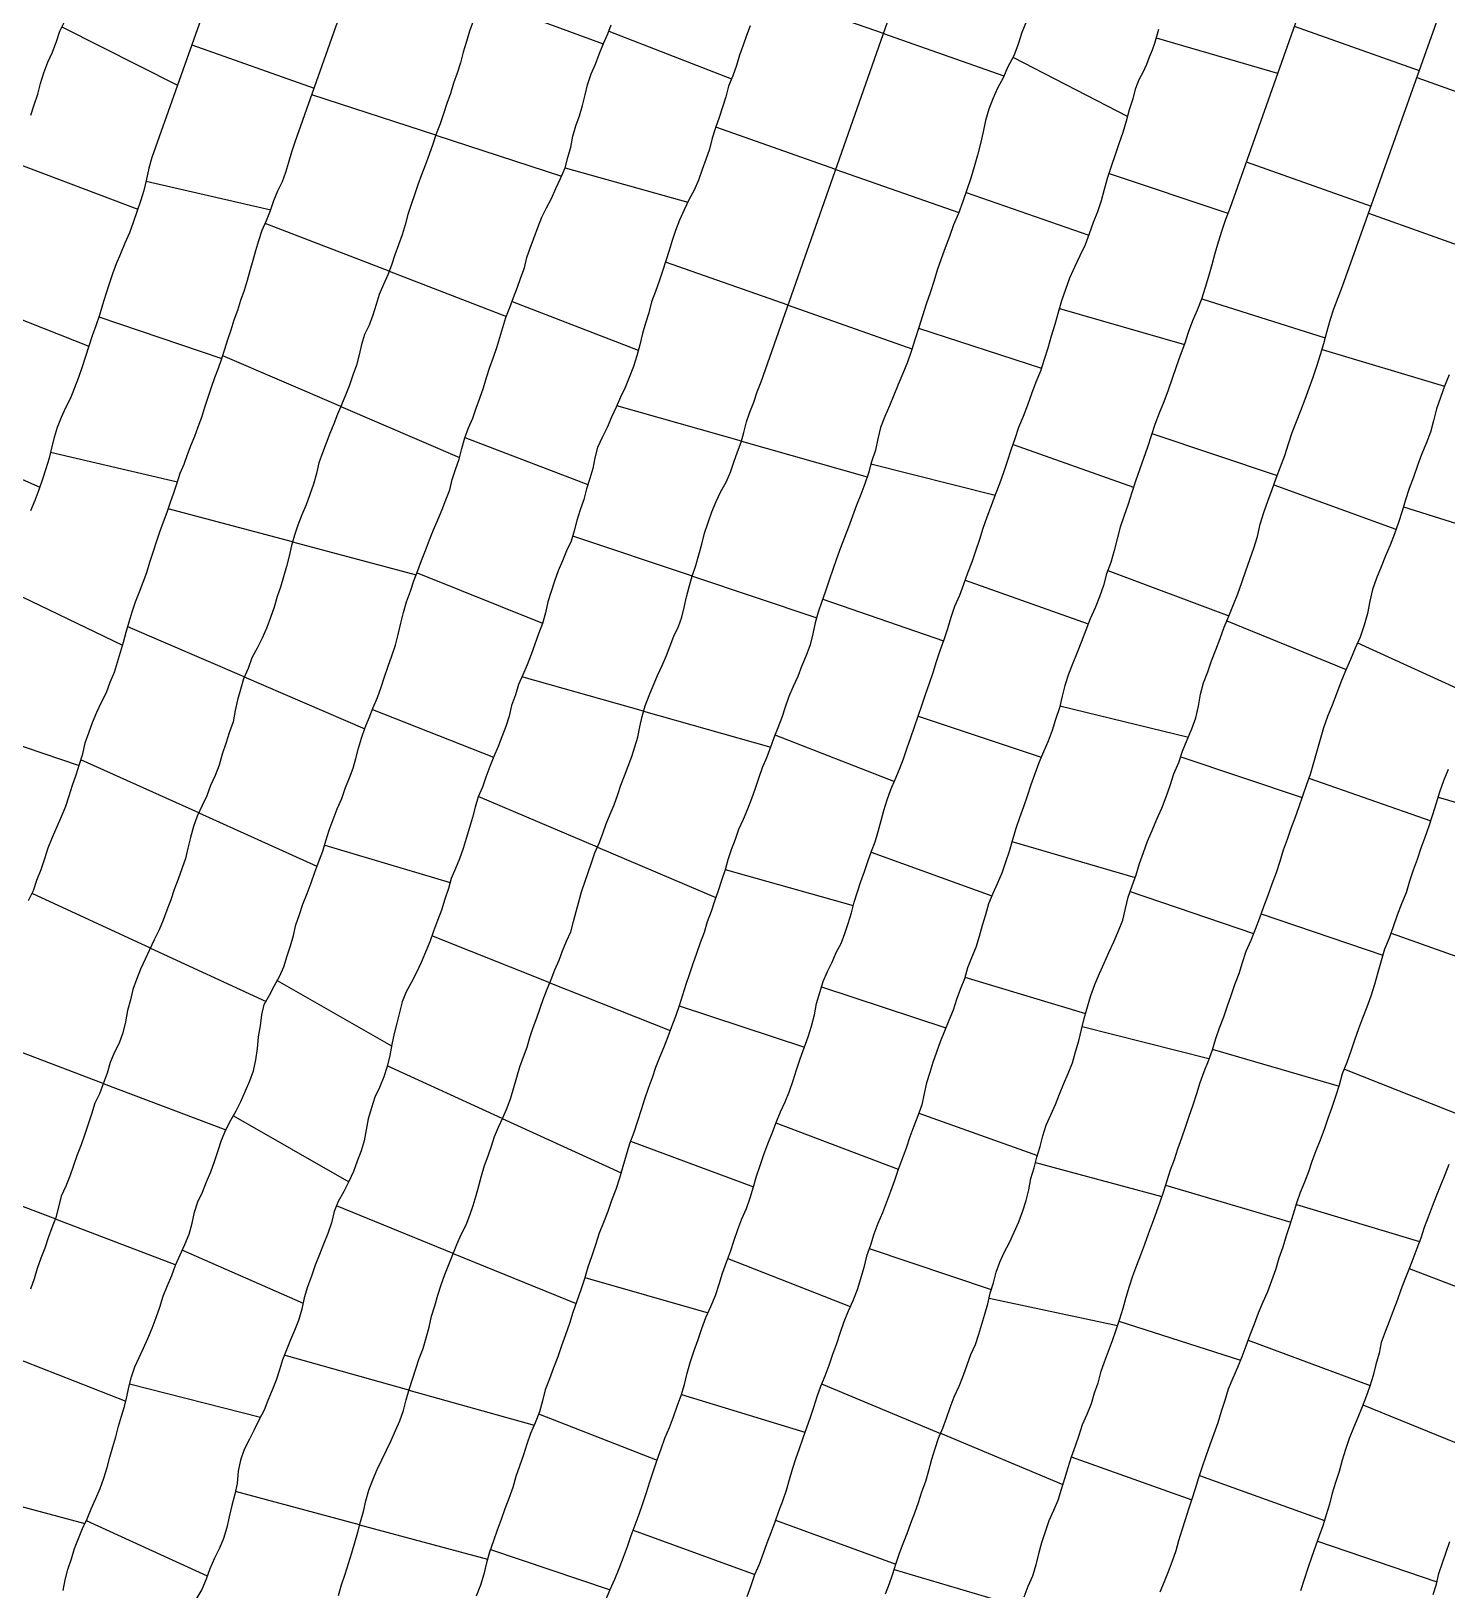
# Model space of a CAD drawing. Extents: x 703186 to 703989, y 1560402 to 1561368.
# Drawn here: x 703812.8 to 703862, y 1560581.8 to 1560635.9 of the extents above; entities that cross this region are included whole.
import ezdxf

# ---------------------------------------------------------------- set-up
doc = ezdxf.new("R2010")
doc.units = 0
doc.layers.add('10124_2002_REAL', color=30, linetype='Continuous')
doc.layers.add('AGROCAD PLL', color=7, linetype='Continuous')

msp = doc.modelspace()

# ---------------------------------------------------------------- linework, layer by layer
at = {"layer": '10124_2002_REAL'}
for points in [[(703823.516, 1560581.5804), (703823.6313, 1560581.9561), (703823.7526, 1560582.3235), (703823.87, 1560582.6889), (703823.9867, 1560583.0576), (703824.0901, 1560583.4196), (703824.1892, 1560583.7811), (703824.2863, 1560584.1426), (703824.3853, 1560584.5005), (703824.4731, 1560584.8654), (703824.5729, 1560585.2388), (703824.7149, 1560585.6019), (703824.8626, 1560585.9547), (703825.0255, 1560586.294), (703825.1914, 1560586.6323), (703825.3529, 1560586.9683), (703825.5083, 1560587.309), (703825.6554, 1560587.6539), (703825.7766, 1560588.0094), (703825.8718, 1560588.3782), (703825.9737, 1560588.7421), (703826.095, 1560589.0967), (703826.2066, 1560589.4579), (703826.3299, 1560589.8147), (703826.4586, 1560590.1669), (703826.5694, 1560590.5361), (703826.6697, 1560590.8991), (703826.7564, 1560591.2793), (703826.8664, 1560591.6444), (703826.9794, 1560592.0088), (703827.0915, 1560592.377), (703827.2179, 1560592.7286), (703827.3609, 1560593.0761), (703827.4946, 1560593.4304), (703827.6366, 1560593.7794), (703827.7883, 1560594.1207), (703827.9549, 1560594.4581), (703828.0887, 1560594.7971), (703828.2042, 1560595.1302), (703828.3069, 1560595.4767), (703828.4005, 1560595.8178), (703828.4949, 1560596.1644), (703828.5949, 1560596.5164), (703828.7174, 1560596.8536), (703828.8402, 1560597.1863), (703828.9462, 1560597.5239), (703829.0781, 1560597.8553), (703829.2272, 1560598.1811), (703829.3808, 1560598.5262), (703829.5091, 1560598.8708), (703829.6145, 1560599.2327), (703829.7224, 1560599.5921), (703829.8293, 1560599.9436), (703829.9513, 1560600.2949), (703830.0731, 1560600.6295), (703830.1755, 1560600.9726), (703830.2889, 1560601.3168), (703830.4173, 1560601.6487), (703830.5275, 1560601.9887), (703830.6494, 1560602.3259), (703830.7762, 1560602.6517), (703830.9088, 1560602.9845), (703831.0441, 1560603.3186), (703831.185, 1560603.654), (703831.3113, 1560603.9836), (703831.4503, 1560604.3145), (703831.5928, 1560604.643), (703831.6936, 1560604.9942), (703831.7859, 1560605.3405), (703831.8769, 1560605.6847), (703831.9633, 1560606.0335), (703832.0786, 1560606.3655), (703832.1939, 1560606.6966), (703832.3172, 1560607.0393), (703832.4354, 1560607.385), (703832.5771, 1560607.7177), (703832.7032, 1560608.0506), (703832.8256, 1560608.3941), (703832.9678, 1560608.7225), (703833.098, 1560609.0535), (703833.2308, 1560609.4064), (703833.3335, 1560609.733), (703833.4646, 1560610.0533), (703833.5892, 1560610.3999), (703833.7106, 1560610.7246), (703833.8175, 1560611.0625), (703833.9193, 1560611.4048), (703833.9901, 1560611.7632), (703834.0716, 1560612.1253), (703834.1761, 1560612.4953), (703834.3138, 1560612.8479), (703834.4596, 1560613.1889), (703834.6114, 1560613.5393), (703834.7664, 1560613.8925), (703834.9161, 1560614.2446), (703835.0462, 1560614.576), (703835.1742, 1560614.9149), (703835.3341, 1560615.2466), (703835.4495, 1560615.5715), (703835.5374, 1560615.9117), (703835.6126, 1560616.2719), (703835.7057, 1560616.6307), (703835.818, 1560616.9943), (703835.943, 1560617.3682), (703836.0476, 1560617.7375), (703836.1508, 1560618.1065), (703836.2444, 1560618.4909), (703836.3638, 1560618.86), (703836.4917, 1560619.2352), (703836.6518, 1560619.5933), (703836.8135, 1560619.9364), (703836.991, 1560620.267), (703837.1416, 1560620.6112), (703837.2648, 1560620.9596), (703837.385, 1560621.3129), (703837.5152, 1560621.6468), (703837.6129, 1560621.9925), (703837.7066, 1560622.3537), (703837.8192, 1560622.6964), (703837.9572, 1560623.0444), (703838.0724, 1560623.3966), (703838.2099, 1560623.7509), (703851.469, 1560661.5117)], [(703812.753, 1560605.7213), (703812.9177, 1560606.0691), (703813.0398, 1560606.4369), (703813.1884, 1560606.8018), (703813.3139, 1560607.1817), (703813.4323, 1560607.5579), (703813.5835, 1560607.928), (703813.7454, 1560608.2924), (703813.8987, 1560608.645), (703814.0433, 1560608.9989), (703814.1626, 1560609.3616), (703814.2788, 1560609.7285), (703814.409, 1560610.093), (703814.5222, 1560610.4597), (703814.6311, 1560610.8192), (703814.7165, 1560611.2005), (703814.8453, 1560611.5573), (703814.9755, 1560611.9157), (703815.121, 1560612.2694), (703815.2812, 1560612.617), (703815.4631, 1560612.9576), (703815.5876, 1560613.3159), (703815.7335, 1560613.6594), (703815.8374, 1560614.0035), (703815.9496, 1560614.3527), (703816.0487, 1560614.7055), (703816.1454, 1560615.055), (703816.2456, 1560615.4113), (703816.3565, 1560615.7579), (703816.4709, 1560616.1007), (703816.6001, 1560616.4492), (703816.7368, 1560616.784), (703816.8564, 1560617.1271), (703816.9626, 1560617.4779), (703817.0794, 1560617.8348), (703817.1959, 1560618.1845), (703817.3131, 1560618.541), (703817.4392, 1560618.882), (703817.5662, 1560619.2215), (703817.6877, 1560619.5691), (703817.7999, 1560619.8911), (703817.9124, 1560620.2335), (703818.0248, 1560620.5693), (703818.1545, 1560620.8922), (703818.2749, 1560621.2243), (703818.4046, 1560621.5546), (703818.5339, 1560621.861), (703818.6498, 1560622.1885), (703818.7748, 1560622.5179), (703818.8785, 1560622.8691), (703818.9913, 1560623.2182), (703819.1083, 1560623.5618), (703819.2255, 1560623.8963), (703819.351, 1560624.2201), (703819.471, 1560624.553), (703819.5691, 1560624.8832), (703819.6724, 1560625.2138), (703819.7957, 1560625.5495), (703819.9001, 1560625.8963), (703820.024, 1560626.2365), (703820.1323, 1560626.5821), (703820.2555, 1560626.9359), (703820.3614, 1560627.2745), (703820.455, 1560627.613), (703820.5555, 1560627.9701), (703820.6542, 1560628.3155), (703820.7585, 1560628.6628), (703820.8742, 1560629.0149), (703821.0176, 1560629.3555), (703821.1561, 1560629.6967), (703821.2713, 1560630.0431), (703821.4118, 1560630.3805), (703821.5755, 1560630.7106), (703821.6882, 1560631.0332), (703821.798, 1560631.3834), (703821.8946, 1560631.7433), (703822.0139, 1560632.0857), (703828.916, 1560651.6162)], [(703823.6095, 1560650.0787), (703817.0374, 1560631.5402), (703816.9252, 1560631.1715), (703816.8484, 1560630.7903), (703816.758, 1560630.396), (703816.6456, 1560630.0235), (703816.516, 1560629.6519), (703816.3827, 1560629.2876), (703816.2527, 1560628.9284), (703816.0982, 1560628.5613), (703815.9483, 1560628.1963), (703815.7944, 1560627.8521), (703815.6637, 1560627.498), (703815.5512, 1560627.1476), (703815.4336, 1560626.7882), (703815.3248, 1560626.4194), (703815.2116, 1560626.059), (703815.0885, 1560625.6964), (703814.9614, 1560625.343), (703814.8477, 1560624.9891), (703814.7323, 1560624.6279), (703814.6141, 1560624.265), (703814.4862, 1560623.8994), (703814.3491, 1560623.5361), (703814.2022, 1560623.1819), (703814.034, 1560622.8475), (703813.8872, 1560622.504), (703813.7419, 1560622.1565), (703813.6431, 1560621.8157), (703813.5503, 1560621.4554), (703813.4661, 1560621.0955), (703813.3489, 1560620.7292), (703813.2327, 1560620.3608), (703813.1085, 1560619.9968), (703812.9647, 1560619.6299), (703812.816, 1560619.2649)], [(703842.533, 1560581.64), (703842.6687, 1560581.9951), (703842.7899, 1560582.3367), (703842.8972, 1560582.6979), (703843.0236, 1560583.0471), (703843.1449, 1560583.3878), (703843.2806, 1560583.735), (703843.4064, 1560584.0922), (703843.5518, 1560584.4501), (703843.6827, 1560584.8064), (703843.7982, 1560585.176), (703843.9331, 1560585.5497), (703844.043, 1560585.9277), (703844.1444, 1560586.3149), (703844.2601, 1560586.6898), (703844.3732, 1560587.0475), (703844.5194, 1560587.396), (703844.6571, 1560587.7468), (703844.7809, 1560588.1124), (703844.9209, 1560588.4868), (703845.091, 1560588.8541), (703845.2389, 1560589.2295), (703845.3678, 1560589.5902), (703845.5, 1560589.9505), (703845.6544, 1560590.2995), (703845.7697, 1560590.6571), (703845.8829, 1560591.0063), (703845.9882, 1560591.3529), (703846.0861, 1560591.7127), (703846.1647, 1560592.0787), (703846.2794, 1560592.4429), (703846.376, 1560592.8147), (703846.5023, 1560593.1562), (703846.6579, 1560593.5022), (703846.8362, 1560593.8488), (703847.0069, 1560594.2042), (703847.1599, 1560594.5681), (703847.3071, 1560594.9416), (703847.423, 1560595.3035), (703847.5119, 1560595.6796), (703847.5867, 1560596.0665), (703847.6927, 1560596.4418), (703847.7918, 1560596.8106), (703847.901, 1560597.1843), (703848.004, 1560597.5487), (703848.1185, 1560597.9158), (703848.2777, 1560598.2833), (703848.4402, 1560598.6347), (703848.5798, 1560598.996), (703848.7259, 1560599.3662), (703848.8813, 1560599.7216), (703849.0322, 1560600.0914), (703849.1349, 1560600.4692), (703849.245, 1560600.8568), (703849.3435, 1560601.2477), (703849.44, 1560601.631), (703849.5482, 1560602.0288), (703849.6692, 1560602.4233), (703849.8104, 1560602.8055), (703849.9709, 1560603.1913), (703850.1274, 1560603.5529), (703850.2949, 1560603.9198), (703850.4657, 1560604.2928), (703850.6332, 1560604.6673), (703850.7763, 1560605.049), (703850.8766, 1560605.4439), (703850.9705, 1560605.8475), (703851.1036, 1560606.2378), (703851.2397, 1560606.6224), (703851.3555, 1560607.0086), (703851.4965, 1560607.3975), (703851.6386, 1560607.7859), (703851.7999, 1560608.1561), (703851.9587, 1560608.5529), (703852.1329, 1560608.9334), (703852.284, 1560609.3255), (703852.4213, 1560609.7264), (703852.5548, 1560610.1286), (703852.7246, 1560610.5189), (703852.8563, 1560610.9126), (703853.0205, 1560611.3067), (703853.1723, 1560611.6954), (703853.3152, 1560612.0776), (703853.407, 1560612.4835), (703853.4825, 1560612.8936), (703853.585, 1560613.2885), (703853.7281, 1560613.6725), (703853.8601, 1560614.055), (703854.014, 1560614.4381), (703854.1607, 1560614.8347), (703854.3024, 1560615.2237), (703854.4603, 1560615.6106), (703854.626, 1560616.0059), (703854.7776, 1560616.3842), (703854.9135, 1560616.7788), (703855.0589, 1560617.1769), (703855.1895, 1560617.574), (703855.3343, 1560617.9703), (703855.4556, 1560618.3766), (703855.5533, 1560618.7973), (703855.6747, 1560619.2071), (703855.8167, 1560619.6045), (703855.9641, 1560620.0062), (703856.1087, 1560620.4036), (703856.2578, 1560620.7921), (703856.4116, 1560621.1878), (703856.5391, 1560621.5887), (703856.6663, 1560621.9844), (703856.8193, 1560622.367), (703856.9687, 1560622.7558), (703857.1146, 1560623.1418), (703857.2526, 1560623.5258), (703857.3892, 1560623.9065), (703857.5175, 1560624.2949), (703857.6477, 1560624.6918), (703857.7642, 1560625.0796), (703857.8739, 1560625.4787), (703857.985, 1560625.8854), (703858.1167, 1560626.284), (703858.2591, 1560626.6806), (703858.4156, 1560627.0747), (703866.199, 1560648.9191)], [(703861.0175, 1560648.202), (703854.4935, 1560629.7746), (703854.3441, 1560629.3934), (703854.2144, 1560629.0027), (703854.0876, 1560628.5987), (703853.9769, 1560628.2071), (703853.876, 1560627.8081), (703853.7608, 1560627.408), (703853.6421, 1560627.0222), (703853.5152, 1560626.6229), (703853.3653, 1560626.2419), (703853.1981, 1560625.8631), (703853.0475, 1560625.4579), (703852.9229, 1560625.0582), (703852.7708, 1560624.6636), (703852.6293, 1560624.2636), (703852.498, 1560623.8621), (703852.3576, 1560623.4611), (703852.2072, 1560623.0555), (703852.0436, 1560622.6568), (703851.8958, 1560622.2643), (703851.7632, 1560621.8677), (703851.6357, 1560621.4752), (703851.4994, 1560621.089), (703851.3589, 1560620.6874), (703851.2148, 1560620.2938), (703851.0866, 1560619.8992), (703850.9636, 1560619.4932), (703850.8264, 1560619.101), (703850.6841, 1560618.7014), (703850.588, 1560618.2937), (703850.4834, 1560617.8878), (703850.3612, 1560617.466), (703850.2169, 1560617.0818), (703850.1117, 1560616.6769), (703849.9663, 1560616.2754), (703849.8149, 1560615.899), (703849.6468, 1560615.5088), (703849.4881, 1560615.1171), (703849.3387, 1560614.7237), (703849.1909, 1560614.342), (703849.0451, 1560613.9687), (703848.8906, 1560613.5903), (703848.7679, 1560613.1984), (703848.6713, 1560612.8208), (703848.5731, 1560612.4155), (703848.4442, 1560612.0208), (703848.3252, 1560611.6318), (703848.1805, 1560611.2611), (703848.0178, 1560610.8865), (703847.8563, 1560610.5144), (703847.7206, 1560610.129), (703847.5831, 1560609.7449), (703847.4491, 1560609.3572), (703847.3256, 1560608.9787), (703847.192, 1560608.5993), (703847.0642, 1560608.2231), (703846.945, 1560607.8361), (703846.8281, 1560607.4344), (703846.7072, 1560607.0575), (703846.5752, 1560606.6773), (703846.4168, 1560606.3115), (703846.2559, 1560605.966), (703846.1073, 1560605.6162), (703846.0061, 1560605.234), (703845.8904, 1560604.8612), (703845.7888, 1560604.4789), (703845.6761, 1560604.0978), (703845.5224, 1560603.7337), (703845.3858, 1560603.3851), (703845.273, 1560603.0103), (703845.1271, 1560602.6369), (703845.0033, 1560602.2818), (703844.8841, 1560601.9173), (703844.728, 1560601.5572), (703844.5853, 1560601.1841), (703844.4366, 1560600.8179), (703844.2982, 1560600.4566), (703844.1807, 1560600.1026), (703844.0688, 1560599.7498), (703843.9542, 1560599.3931), (703843.8755, 1560599.0198), (703843.7921, 1560598.6304), (703843.6555, 1560598.2457), (703843.5129, 1560597.8867), (703843.3764, 1560597.5176), (703843.2554, 1560597.1264), (703843.1162, 1560596.7497), (703842.968, 1560596.3808), (703842.8441, 1560595.9988), (703842.7069, 1560595.6216), (703842.5636, 1560595.2437), (703842.4292, 1560594.8724), (703842.2647, 1560594.5067), (703842.1262, 1560594.1323), (703842.0051, 1560593.7533), (703841.8748, 1560593.3677), (703841.7788, 1560592.9783), (703841.6634, 1560592.587), (703841.5479, 1560592.1972), (703841.4001, 1560591.8208), (703841.2295, 1560591.4558), (703841.0873, 1560591.0895), (703840.9592, 1560590.7121), (703840.824, 1560590.3236), (703840.6923, 1560589.9493), (703840.5564, 1560589.569), (703840.4262, 1560589.2056), (703840.276, 1560588.8439), (703840.1456, 1560588.4843), (703840.0335, 1560588.1149), (703839.9097, 1560587.7656), (703839.7851, 1560587.4049), (703839.6571, 1560587.0428), (703839.5272, 1560586.6813), (703839.4089, 1560586.3133), (703839.2924, 1560585.9542), (703839.1824, 1560585.5985), (703839.0751, 1560585.2263), (703838.9536, 1560584.8589), (703838.8142, 1560584.4953), (703838.68, 1560584.1284), (703838.5459, 1560583.7584), (703838.4035, 1560583.3981), (703838.279, 1560583.0339), (703838.1415, 1560582.6558), (703837.9815, 1560582.2951), (703837.8491, 1560581.9106), (703837.7105, 1560581.5354)], [(703828.2059, 1560636.2755), (703828.0772, 1560635.93), (703827.9655, 1560635.573), (703827.8576, 1560635.2049), (703827.7671, 1560634.828), (703827.6455, 1560634.4773), (703827.5209, 1560634.1217), (703827.4112, 1560633.7667), (703827.2915, 1560633.4182), (703827.1729, 1560633.0628), (703827.0582, 1560632.7112), (703826.915, 1560632.36), (703826.7985, 1560632.0031), (703826.6711, 1560631.6492), (703826.5402, 1560631.2968), (703826.4085, 1560630.9428), (703826.2835, 1560630.5949), (703826.1591, 1560630.2498), (703826.0469, 1560629.9056), (703825.9369, 1560629.557), (703825.8355, 1560629.202), (703825.7311, 1560628.8595), (703825.6077, 1560628.5128), (703825.4796, 1560628.1557), (703825.3666, 1560627.8045), (703825.2372, 1560627.468), (703825.0839, 1560627.1274), (703824.9334, 1560626.7857), (703824.8264, 1560626.4293), (703824.7169, 1560626.0617), (703824.5842, 1560625.7159), (703824.4272, 1560625.3917), (703824.3246, 1560625.0434), (703824.2411, 1560624.6806), (703824.1434, 1560624.3248), (703824.0218, 1560623.9735), (703823.8999, 1560623.6323), (703823.7646, 1560623.2863), (703823.6266, 1560622.9512), (703823.4842, 1560622.6197), (703823.3606, 1560622.283), (703823.222, 1560621.9497), (703823.0893, 1560621.6137), (703822.9601, 1560621.278), (703822.8438, 1560620.9283), (703822.7613, 1560620.5632), (703822.6471, 1560620.1916), (703822.5228, 1560619.8339), (703822.3978, 1560619.4745), (703822.2474, 1560619.1287), (703822.1041, 1560618.7699), (703821.9887, 1560618.418), (703821.8928, 1560618.058), (703821.8022, 1560617.696), (703821.7108, 1560617.3309), (703821.6104, 1560616.9754), (703821.5058, 1560616.6183), (703821.3858, 1560616.2852), (703821.2831, 1560615.9236), (703821.1623, 1560615.5634), (703821.0269, 1560615.2074), (703820.8645, 1560614.8473), (703820.6918, 1560614.4997), (703820.5085, 1560614.1557), (703820.3766, 1560613.7895), (703820.2225, 1560613.4319), (703820.1134, 1560613.0635), (703820.0105, 1560612.7004), (703819.933, 1560612.3285), (703819.8619, 1560611.9373), (703819.7272, 1560611.5493), (703819.6012, 1560611.1796), (703819.4819, 1560610.8081), (703819.3709, 1560610.4246), (703819.2342, 1560610.0722), (703819.0727, 1560609.7211), (703818.9438, 1560609.3654), (703818.7782, 1560609.0237), (703818.6156, 1560608.6621), (703818.4775, 1560608.3007), (703818.3828, 1560607.921), (703818.2913, 1560607.5496), (703818.1997, 1560607.1821), (703818.0824, 1560606.8244), (703817.9487, 1560606.4633), (703817.8092, 1560606.1047), (703817.6918, 1560605.7491), (703817.5506, 1560605.3968), (703817.4326, 1560605.0386), (703817.2867, 1560604.712), (703817.1185, 1560604.365), (703816.9577, 1560604.0168), (703816.7989, 1560603.6835), (703816.6403, 1560603.3372), (703816.5017, 1560602.9845), (703816.3799, 1560602.6379), (703816.2905, 1560602.2723), (703816.1908, 1560601.9004), (703816.1144, 1560601.5081), (703816.0295, 1560601.134), (703815.8952, 1560600.7756), (703815.7249, 1560600.4349), (703815.5816, 1560600.0963), (703815.4808, 1560599.7244), (703815.3432, 1560599.3612), (703815.2105, 1560599.0153), (703815.048, 1560598.6865), (703814.9397, 1560598.3068), (703814.8262, 1560597.9586), (703814.7042, 1560597.6068), (703814.5804, 1560597.2431), (703814.4446, 1560596.8881), (703814.3145, 1560596.5233), (703814.1821, 1560596.1524), (703814.0454, 1560595.8019), (703813.8893, 1560595.449), (703813.7897, 1560595.0751), (703813.6927, 1560594.7111), (703813.5586, 1560594.3583), (703813.4325, 1560594.0026), (703813.3196, 1560593.6523), (703813.1808, 1560593.2996), (703813.0466, 1560592.9448), (703812.9396, 1560592.5874), (703812.821, 1560592.2271)], [(703812.8313, 1560633.012), (703812.9466, 1560633.3715), (703813.0744, 1560633.7458), (703813.1672, 1560634.1086), (703813.2807, 1560634.4891), (703813.424, 1560634.8537), (703813.5859, 1560635.2054), (703813.7185, 1560635.5672), (703813.8343, 1560635.9286), (703814.0122, 1560636.2814)], [(703813.9558, 1560581.7513), (703814.0189, 1560582.1199), (703814.1184, 1560582.4883), (703814.2435, 1560582.8572), (703814.3471, 1560583.2139), (703814.4861, 1560583.5545), (703814.6294, 1560583.902), (703814.7856, 1560584.2444), (703814.93, 1560584.5935), (703815.0882, 1560584.9515), (703815.2432, 1560585.3008), (703815.3718, 1560585.6609), (703815.4815, 1560586.0308), (703815.5793, 1560586.3882), (703815.6821, 1560586.7433), (703815.786, 1560587.0927), (703815.8802, 1560587.4622), (703815.9801, 1560587.8055), (703816.0839, 1560588.1415), (703816.1696, 1560588.4786), (703816.2332, 1560588.8173), (703816.3245, 1560589.1752), (703816.4494, 1560589.5268), (703816.5986, 1560589.8456), (703816.7418, 1560590.1769), (703816.9012, 1560590.5144), (703817.0482, 1560590.8738), (703817.1866, 1560591.2389), (703817.3148, 1560591.6027), (703817.4242, 1560591.9821), (703817.5809, 1560592.3488), (703817.7311, 1560592.7001), (703817.8626, 1560593.0513), (703818.0216, 1560593.4106), (703818.1791, 1560593.7699), (703818.3268, 1560594.1328), (703818.4343, 1560594.519), (703818.5219, 1560594.9001), (703818.638, 1560595.2574), (703818.797, 1560595.5972), (703818.9319, 1560595.9507), (703819.0895, 1560596.2987), (703819.2133, 1560596.6634), (703819.3419, 1560597.0404), (703819.4548, 1560597.399), (703819.6049, 1560597.7541), (703819.7799, 1560598.0899), (703819.9673, 1560598.4173), (703820.1243, 1560598.7454), (703820.2845, 1560599.1089), (703820.4407, 1560599.4672), (703820.5714, 1560599.8089), (703820.6461, 1560600.1906), (703820.7085, 1560600.5859), (703820.7418, 1560600.9882), (703820.8102, 1560601.3781), (703820.8576, 1560601.7547), (703820.9434, 1560602.1094), (703821.1267, 1560602.4347), (703821.2928, 1560602.7712), (703821.4706, 1560603.083), (703821.6175, 1560603.4177), (703821.7355, 1560603.7993), (703821.8562, 1560604.1509), (703821.9565, 1560604.514), (703822.0408, 1560604.8862), (703822.1606, 1560605.2427), (703822.2794, 1560605.6035), (703822.4291, 1560605.9738), (703822.5714, 1560606.3437), (703822.6999, 1560606.7165), (703822.8328, 1560607.0808), (703822.978, 1560607.4367), (703823.0858, 1560607.7991), (703823.1985, 1560608.1708), (703823.3364, 1560608.5437), (703823.4738, 1560608.9131), (703823.6374, 1560609.2744), (703823.7685, 1560609.6525), (703823.9005, 1560609.9892), (703824.026, 1560610.3194), (703824.1183, 1560610.6664), (703824.2223, 1560611.0156), (703824.3229, 1560611.3686), (703824.4457, 1560611.733), (703824.5918, 1560612.0793), (703824.7304, 1560612.4319), (703824.8787, 1560612.7804), (703824.9998, 1560613.1408), (703825.1236, 1560613.5022), (703825.2477, 1560613.8637), (703825.3716, 1560614.2305), (703825.5081, 1560614.5932), (703825.5951, 1560614.9683), (703825.6885, 1560615.3598), (703825.7843, 1560615.7331), (703825.8899, 1560616.1078), (703826.0248, 1560616.4732), (703826.1379, 1560616.8321), (703826.2816, 1560617.1901), (703826.409, 1560617.5363), (703826.5421, 1560617.884), (703826.6829, 1560618.2551), (703826.82, 1560618.6058), (703826.9694, 1560618.9493), (703827.121, 1560619.3073), (703827.2563, 1560619.6517), (703827.3858, 1560619.9939), (703827.474, 1560620.3521), (703827.5839, 1560620.7049), (703827.7103, 1560621.0664), (703827.8126, 1560621.4352), (703827.9076, 1560621.7974), (703828.0417, 1560622.1469), (703828.1853, 1560622.4886), (703828.3117, 1560622.8371), (703828.4357, 1560623.1833), (703828.5635, 1560623.5339), (703828.6699, 1560623.8971), (703828.7833, 1560624.2518), (703828.903, 1560624.603), (703829.0238, 1560624.9428), (703829.1315, 1560625.2875), (703829.23, 1560625.6326), (703829.3427, 1560625.9852), (703829.4728, 1560626.3334), (703829.6053, 1560626.6765), (703829.7405, 1560627.0332), (703829.8631, 1560627.3735), (703829.9803, 1560627.7124), (703830.0683, 1560628.0676), (703830.1886, 1560628.4273), (703830.3167, 1560628.7661), (703830.4464, 1560629.1156), (703830.5906, 1560629.4685), (703830.7511, 1560629.7893), (703830.9281, 1560630.1211), (703831.0798, 1560630.4653), (703831.2419, 1560630.8139), (703831.3933, 1560631.1785), (703831.4945, 1560631.5426), (703831.5917, 1560631.9051), (703831.6696, 1560632.2774), (703831.775, 1560632.6476), (703831.8952, 1560632.9912), (703832.0004, 1560633.3514), (703832.0926, 1560633.7188), (703832.1727, 1560634.0706), (703832.2991, 1560634.4496), (703832.4541, 1560634.7902), (703832.5851, 1560635.1367), (703832.7307, 1560635.5063), (703832.8761, 1560635.838), (703832.9979, 1560636.1525)], [(703837.8286, 1560636.1111), (703837.7005, 1560635.7853), (703837.5822, 1560635.4437), (703837.4626, 1560635.0932), (703837.3498, 1560634.7347), (703837.2214, 1560634.3738), (703837.0777, 1560634.0162), (703836.9799, 1560633.6517), (703836.8679, 1560633.2961), (703836.7486, 1560632.9274), (703836.6261, 1560632.5761), (703836.5045, 1560632.2161), (703836.418, 1560631.8325), (703836.2859, 1560631.4711), (703836.1555, 1560631.122), (703836.0284, 1560630.7577), (703835.8798, 1560630.4043), (703835.6973, 1560630.0722), (703835.536, 1560629.7266), (703835.3697, 1560629.3637), (703835.2319, 1560629.0091), (703835.1166, 1560628.6587), (703835.0173, 1560628.3075), (703834.8999, 1560627.9508), (703834.7798, 1560627.5966), (703834.6606, 1560627.2449), (703834.5404, 1560626.8841), (703834.404, 1560626.5228), (703834.3051, 1560626.1438), (703834.1858, 1560625.7883), (703834.0859, 1560625.4219), (703833.9947, 1560625.0363), (703833.8865, 1560624.6534), (703833.768, 1560624.2762), (703833.628, 1560623.903), (703833.4795, 1560623.55), (703833.3185, 1560623.2141), (703833.1715, 1560622.8633), (703833.0065, 1560622.5241), (703832.8575, 1560622.1626), (703832.6866, 1560621.8126), (703832.5255, 1560621.4633), (703832.4297, 1560621.1035), (703832.3586, 1560620.74), (703832.2552, 1560620.3881), (703832.1385, 1560620.0299), (703832.0443, 1560619.6616), (703831.9163, 1560619.296), (703831.7998, 1560618.9328), (703831.7165, 1560618.5683), (703831.6046, 1560618.2109), (703831.4475, 1560617.8708), (703831.3037, 1560617.5244), (703831.1602, 1560617.1765), (703831.029, 1560616.8201), (703830.9121, 1560616.4646), (703830.7987, 1560616.1014), (703830.713, 1560615.7233), (703830.6105, 1560615.3508), (703830.4724, 1560614.9968), (703830.3429, 1560614.6333), (703830.219, 1560614.2741), (703830.0775, 1560613.9207), (703829.9294, 1560613.5711), (703829.7781, 1560613.2328), (703829.6723, 1560612.8679), (703829.534, 1560612.5049), (703829.4574, 1560612.1352), (703829.3399, 1560611.7712), (703829.2024, 1560611.4149), (703829.0655, 1560611.0775), (703828.9189, 1560610.7289), (703828.7778, 1560610.3769), (703828.6419, 1560610.0129), (703828.5236, 1560609.66), (703828.3738, 1560609.3284), (703828.2747, 1560608.9733), (703828.1781, 1560608.6139), (703828.0745, 1560608.2596), (703827.9639, 1560607.8845), (703827.854, 1560607.5316), (703827.7248, 1560607.178), (703827.5862, 1560606.8337), (703827.4391, 1560606.4929), (703827.3398, 1560606.1399), (703827.2153, 1560605.7734), (703827.0971, 1560605.3956), (703826.9566, 1560605.0368), (703826.8198, 1560604.6582), (703826.6952, 1560604.2856), (703826.5482, 1560603.9288), (703826.3941, 1560603.5707), (703826.2287, 1560603.2309), (703826.0594, 1560602.8927), (703825.8702, 1560602.5496), (703825.7312, 1560602.2015), (703825.637, 1560601.8402), (703825.5511, 1560601.4616), (703825.4534, 1560601.1043), (703825.3786, 1560600.7231), (703825.3015, 1560600.3429), (703825.2132, 1560599.9604), (703825.0936, 1560599.5949), (703824.9503, 1560599.2312), (703824.7864, 1560598.8896), (703824.6698, 1560598.5191), (703824.5485, 1560598.1463), (703824.481, 1560597.7605), (703824.4138, 1560597.3804), (703824.3102, 1560597.0236), (703824.1736, 1560596.671), (703824.0406, 1560596.3138), (703823.8865, 1560595.9672), (703823.7028, 1560595.6191), (703823.5093, 1560595.2706), (703823.37, 1560594.9178), (703823.2776, 1560594.5323), (703823.1482, 1560594.153), (703823.004, 1560593.7817), (703822.8572, 1560593.4243), (703822.7101, 1560593.0598), (703822.5837, 1560592.677), (703822.4485, 1560592.3003), (703822.3317, 1560591.9258), (703822.2468, 1560591.5289), (703822.1349, 1560591.1325), (703821.9939, 1560590.788), (703821.849, 1560590.4619), (703821.7125, 1560590.1104), (703821.5739, 1560589.773), (703821.4735, 1560589.4249), (703821.352, 1560589.0602), (703821.2122, 1560588.7083), (703821.0688, 1560588.3548), (703820.9351, 1560588.014), (703820.7557, 1560587.6703), (703820.5916, 1560587.3368), (703820.4335, 1560587.0057), (703820.2448, 1560586.6508), (703820.1125, 1560586.2832), (703820.0294, 1560585.8972), (703820.0024, 1560585.4754), (703819.9181, 1560585.1011), (703819.8121, 1560584.7102), (703819.7208, 1560584.3125), (703819.6457, 1560583.9381), (703819.5279, 1560583.5617), (703819.3823, 1560583.2208), (703819.2134, 1560582.8765), (703819.0504, 1560582.5087), (703818.92, 1560582.1428), (703818.7706, 1560581.7829), (703818.5615, 1560581.4409)], [(703847.431, 1560636.2763), (703847.2729, 1560635.8842), (703847.1384, 1560635.4757), (703846.986, 1560635.0787), (703846.7871, 1560634.6935), (703846.6175, 1560634.3082), (703846.428, 1560633.9476), (703846.2665, 1560633.5843), (703846.1272, 1560633.2161), (703846.0027, 1560632.8266), (703845.9261, 1560632.4343), (703845.8307, 1560632.0335), (703845.7313, 1560631.6257), (703845.6085, 1560631.2215), (703845.4944, 1560630.8291), (703845.3617, 1560630.4185), (703845.2191, 1560630.0076), (703845.0711, 1560629.5989), (703844.8975, 1560629.2063), (703844.7518, 1560628.799), (703844.6027, 1560628.4083), (703844.4608, 1560628.0223), (703844.3283, 1560627.6315), (703844.21, 1560627.2354), (703844.0786, 1560626.8407), (703843.9493, 1560626.4439), (703843.822, 1560626.0381), (703843.6906, 1560625.6381), (703843.5627, 1560625.2441), (703843.4316, 1560624.8379), (703843.2911, 1560624.4292), (703843.1392, 1560624.0343), (703842.966, 1560623.6557), (703842.826, 1560623.2836), (703842.666, 1560622.915), (703842.5031, 1560622.5404), (703842.3635, 1560622.1613), (703842.2699, 1560621.7722), (703842.1877, 1560621.3689), (703842.0408, 1560620.9701), (703841.9419, 1560620.5789), (703841.8142, 1560620.2074), (703841.6747, 1560619.8305), (703841.5191, 1560619.4641), (703841.389, 1560619.0827), (703841.241, 1560618.7025), (703841.1059, 1560618.3431), (703840.9645, 1560617.9784), (703840.8331, 1560617.5929), (703840.7016, 1560617.2295), (703840.572, 1560616.8558), (703840.4503, 1560616.4774), (703840.3238, 1560616.1097), (703840.1907, 1560615.7398), (703840.092, 1560615.3771), (703840.0044, 1560614.9931), (703839.9141, 1560614.6106), (703839.7706, 1560614.2336), (703839.6166, 1560613.8629), (703839.4857, 1560613.5042), (703839.327, 1560613.1618), (703839.175, 1560612.8092), (703839.0499, 1560612.4497), (703838.929, 1560612.0821), (703838.7871, 1560611.7316), (703838.6479, 1560611.376), (703838.5259, 1560611.0147), (703838.4, 1560610.6798), (703838.2509, 1560610.3366), (703838.1235, 1560609.9629), (703838.0005, 1560609.6189), (703837.8708, 1560609.2564), (703837.7322, 1560608.8949), (703837.5846, 1560608.5401), (703837.4187, 1560608.1929), (703837.3014, 1560607.8406), (703837.1729, 1560607.4894), (703837.0578, 1560607.14), (703836.9586, 1560606.7868), (703836.8335, 1560606.4165), (703836.7185, 1560606.0631), (703836.5945, 1560605.7041), (703836.4696, 1560605.3394), (703836.3396, 1560604.9849), (703836.2244, 1560604.6136), (703836.0899, 1560604.2558), (703835.9592, 1560603.8909), (703835.8324, 1560603.5256), (703835.7161, 1560603.1765), (703835.5892, 1560602.8089), (703835.4739, 1560602.4381), (703835.3575, 1560602.0698), (703835.2358, 1560601.701), (703835.0957, 1560601.3398), (703834.9616, 1560600.9845), (703834.8255, 1560600.6324), (703834.6829, 1560600.2744), (703834.5383, 1560599.919), (703834.417, 1560599.5672), (703834.2819, 1560599.1931), (703834.1613, 1560598.8239), (703834.0401, 1560598.4483), (703833.9097, 1560598.0553), (703833.7816, 1560597.6628), (703833.6366, 1560597.2724), (703833.5236, 1560596.8784), (703833.4035, 1560596.4829), (703833.2886, 1560596.0785), (703833.161, 1560595.6898), (703833.0114, 1560595.3024), (703832.8767, 1560594.9169), (703832.7266, 1560594.5445), (703832.5756, 1560594.1633), (703832.4498, 1560593.7663), (703832.3209, 1560593.382), (703832.1837, 1560592.9927), (703832.0684, 1560592.5873), (703831.9427, 1560592.1972), (703831.8053, 1560591.8092), (703831.671, 1560591.4151), (703831.546, 1560591.0276), (703831.4128, 1560590.6349), (703831.2712, 1560590.2546), (703831.1453, 1560589.8778), (703830.9977, 1560589.488), (703830.8516, 1560589.103), (703830.7096, 1560588.7294), (703830.6082, 1560588.3486), (703830.504, 1560587.9596), (703830.3567, 1560587.5818), (703830.198, 1560587.2103), (703830.0664, 1560586.8408), (703829.9491, 1560586.4664), (703829.8079, 1560586.0694), (703829.6812, 1560585.7128), (703829.5835, 1560585.3281), (703829.4392, 1560584.9453), (703829.3075, 1560584.5867), (703829.1777, 1560584.2193), (703829.0371, 1560583.845), (703828.9043, 1560583.4747), (703828.7734, 1560583.0861), (703828.6666, 1560582.7104), (703828.5686, 1560582.3177), (703828.4514, 1560581.9387), (703828.311, 1560581.5601)], [(703832.8155, 1560581.4301), (703832.9674, 1560581.7916), (703833.1264, 1560582.1507), (703833.2809, 1560582.5181), (703833.4281, 1560582.9068), (703833.561, 1560583.2809), (703833.6972, 1560583.6614), (703833.8329, 1560584.0333), (703833.975, 1560584.401), (703834.1013, 1560584.7765), (703834.2255, 1560585.1558), (703834.3462, 1560585.5317), (703834.468, 1560585.9083), (703834.5948, 1560586.2927), (703834.7316, 1560586.671), (703834.8681, 1560587.0474), (703835.0196, 1560587.416), (703835.1583, 1560587.784), (703835.2929, 1560588.1527), (703835.4301, 1560588.5279), (703835.5456, 1560588.9053), (703835.6423, 1560589.3031), (703835.7558, 1560589.705), (703835.8859, 1560590.0896), (703836.023, 1560590.4708), (703836.1524, 1560590.8594), (703836.2884, 1560591.2362), (703836.4589, 1560591.6164), (703836.6282, 1560591.9975), (703836.7521, 1560592.3941), (703836.8674, 1560592.7822), (703837.0035, 1560593.1618), (703837.1499, 1560593.5361), (703837.2731, 1560593.9245), (703837.3957, 1560594.2969), (703837.539, 1560594.6642), (703837.6962, 1560595.0216), (703837.8291, 1560595.3955), (703837.9429, 1560595.7753), (703838.0508, 1560596.1531), (703838.1796, 1560596.524), (703838.299, 1560596.8991), (703838.4457, 1560597.2715), (703838.5889, 1560597.6419), (703838.7278, 1560598.0089), (703838.8805, 1560598.3799), (703839.0423, 1560598.7372), (703839.1983, 1560599.0973), (703839.3169, 1560599.4717), (703839.4418, 1560599.8472), (703839.5703, 1560600.2298), (703839.7107, 1560600.6122), (703839.8423, 1560600.9868), (703839.9613, 1560601.3571), (703840.0586, 1560601.753), (703840.1351, 1560602.1438), (703840.2439, 1560602.5357), (703840.3662, 1560602.9072), (703840.5173, 1560603.2547), (703840.6797, 1560603.5812), (703840.813, 1560603.9231), (703840.9863, 1560604.2382), (703841.1196, 1560604.5795), (703841.2319, 1560604.9308), (703841.3499, 1560605.2928), (703841.441, 1560605.6652), (703841.5581, 1560606.0286), (703841.6794, 1560606.3901), (703841.7999, 1560606.7364), (703841.9204, 1560607.0844), (703842.0475, 1560607.4354), (703842.1725, 1560607.77), (703842.2726, 1560608.128), (703842.3782, 1560608.5016), (703842.4728, 1560608.8522), (703842.5837, 1560609.2253), (703842.7167, 1560609.5817), (703842.8685, 1560609.931), (703843.0217, 1560610.2879), (703843.1562, 1560610.6511), (703843.2839, 1560611.0294), (703843.4157, 1560611.3902), (703843.5428, 1560611.76), (703843.6674, 1560612.1337), (703843.7955, 1560612.5062), (703843.9242, 1560612.8846), (703844.0584, 1560613.274), (703844.1823, 1560613.649), (703844.2986, 1560614.0301), (703844.432, 1560614.4183), (703844.566, 1560614.7925), (703844.6991, 1560615.1794), (703844.808, 1560615.566), (703844.9402, 1560615.9573), (703845.1103, 1560616.3354), (703845.251, 1560616.719), (703845.3904, 1560617.1126), (703845.5436, 1560617.4903), (703845.672, 1560617.8812), (703845.8058, 1560618.2783), (703845.929, 1560618.6665), (703846.0684, 1560619.0593), (703846.2124, 1560619.4515), (703846.3494, 1560619.8333), (703846.5022, 1560620.2201), (703846.6382, 1560620.6101), (703846.7712, 1560620.9911), (703846.8993, 1560621.3873), (703847.0383, 1560621.7788), (703847.1695, 1560622.1709), (703847.3233, 1560622.556), (703847.4794, 1560622.9432), (703847.6209, 1560623.3413), (703847.7636, 1560623.743), (703847.9292, 1560624.134), (703848.0615, 1560624.5316), (703848.1875, 1560624.9336), (703848.3018, 1560625.3408), (703848.4323, 1560625.7492), (703848.5401, 1560626.1628), (703848.6585, 1560626.5744), (703848.7998, 1560626.9698), (703848.9396, 1560627.3571), (703849.1069, 1560627.7396), (703849.2992, 1560628.1358), (703849.4765, 1560628.5146), (703849.626, 1560628.9033), (703849.762, 1560629.2945), (703849.9107, 1560629.6628), (703850.0355, 1560630.0426), (703850.1434, 1560630.4444), (703850.2606, 1560630.8534), (703850.3907, 1560631.2447), (703850.5237, 1560631.6481), (703850.6565, 1560632.027), (703850.7943, 1560632.4171), (703850.9059, 1560632.8161), (703851.0122, 1560633.2112), (703851.1382, 1560633.597), (703851.2279, 1560633.9454), (703851.3524, 1560634.2517), (703851.5002, 1560634.525), (703851.6141, 1560634.7804), (703851.7071, 1560635.0393), (703851.8092, 1560635.2871), (703851.8895, 1560635.5156), (703851.9593, 1560635.7562), (703852.0274, 1560635.9951)], [(703862.1153, 1560623.9879), (703861.9618, 1560623.594), (703861.8142, 1560623.2008), (703861.6824, 1560622.8085), (703861.5812, 1560622.3936), (703861.4665, 1560621.9946), (703861.3181, 1560621.6089), (703861.1587, 1560621.2218), (703861.0173, 1560620.8372), (703860.8785, 1560620.4388), (703860.7359, 1560620.0419), (703860.6072, 1560619.648), (703860.4835, 1560619.2535), (703860.3554, 1560618.8657), (703860.2166, 1560618.4696), (703860.0662, 1560618.0741), (703859.9048, 1560617.7038), (703859.7544, 1560617.3212), (703859.5996, 1560616.9306), (703859.4587, 1560616.5364), (703859.3636, 1560616.1227), (703859.2782, 1560615.6985), (703859.1693, 1560615.2953), (703859.0247, 1560614.8817), (703858.85, 1560614.4987), (703858.6865, 1560614.1055), (703858.5197, 1560613.7098), (703858.3524, 1560613.3098), (703858.2037, 1560612.9131), (703858.0519, 1560612.5143), (703857.8885, 1560612.1176), (703857.7561, 1560611.7244), (703857.6401, 1560611.3192), (703857.5222, 1560610.9128), (703857.4011, 1560610.5099), (703857.2928, 1560610.1098), (703857.1559, 1560609.7182), (703857.0231, 1560609.348), (703856.8909, 1560608.976), (703856.7515, 1560608.5889), (703856.6202, 1560608.223), (703856.4877, 1560607.852), (703856.3549, 1560607.4731), (703856.2398, 1560607.0855), (703856.1096, 1560606.6869), (703855.9587, 1560606.291), (703855.82, 1560605.901), (703855.6694, 1560605.5094), (703855.5338, 1560605.1092), (703855.3743, 1560604.7228), (703855.2297, 1560604.3318), (703855.0581, 1560603.9538), (703854.929, 1560603.5649), (703854.8071, 1560603.1812), (703854.664, 1560602.7956), (703854.5286, 1560602.4187), (703854.4082, 1560602.053), (703854.2781, 1560601.6784), (703854.1273, 1560601.2961), (703853.9948, 1560600.9191), (703853.8811, 1560600.5311), (703853.7402, 1560600.1504), (703853.5892, 1560599.7754), (703853.4557, 1560599.3891), (703853.3415, 1560599.0045), (703853.2164, 1560598.6178), (703853.0696, 1560598.2262), (703852.9428, 1560597.8456), (703852.8129, 1560597.4638), (703852.6825, 1560597.0905), (703852.5585, 1560596.7216), (703852.4268, 1560596.3565), (703852.3078, 1560595.9905), (703852.1966, 1560595.6136), (703852.0645, 1560595.2461), (703851.9369, 1560594.8824), (703851.799, 1560594.5043), (703851.663, 1560594.1378), (703851.5336, 1560593.7707), (703851.398, 1560593.4014), (703851.2509, 1560593.0465), (703851.1202, 1560592.6779), (703851.0023, 1560592.3119), (703850.8856, 1560591.9353), (703850.7823, 1560591.5535), (703850.6597, 1560591.1799), (703850.5383, 1560590.7984), (703850.4137, 1560590.4241), (703850.2656, 1560590.0588), (703850.1315, 1560589.6885), (703850.0085, 1560589.3273), (703849.908, 1560588.9579), (703849.7809, 1560588.6044), (703849.6755, 1560588.2352), (703849.5238, 1560587.8728), (703849.3704, 1560587.5121), (703849.2459, 1560587.1444), (703849.1221, 1560586.7647), (703848.9886, 1560586.3893), (703848.8706, 1560586.0097), (703848.754, 1560585.6299), (703848.6393, 1560585.2623), (703848.5223, 1560584.8848), (703848.3664, 1560584.5274), (703848.2044, 1560584.1757), (703848.0761, 1560583.7931), (703847.9486, 1560583.4094), (703847.8436, 1560583.0279), (703847.7514, 1560582.6412), (703847.6392, 1560582.2542), (703847.4792, 1560581.8889), (703847.3392, 1560581.5231)], [(703852.0761, 1560581.7036), (703852.2276, 1560582.0637), (703852.3671, 1560582.4185), (703852.5035, 1560582.7851), (703852.6326, 1560583.1378), (703852.731, 1560583.4938), (703852.8466, 1560583.8591), (703852.9602, 1560584.2244), (703853.0741, 1560584.5868), (703853.194, 1560584.939), (703853.3052, 1560585.302), (703853.4171, 1560585.6802), (703853.553, 1560586.0582), (703853.676, 1560586.4362), (703853.8129, 1560586.8271), (703853.9498, 1560587.2071), (703854.0892, 1560587.5862), (703854.2087, 1560587.9792), (703854.3313, 1560588.3718), (703854.4534, 1560588.761), (703854.6138, 1560589.1453), (703854.7792, 1560589.514), (703854.9226, 1560589.887), (703855.0638, 1560590.2572), (703855.2042, 1560590.6353), (703855.3566, 1560591.0135), (703855.49, 1560591.4059), (703855.6514, 1560591.7798), (703855.8196, 1560592.1457), (703855.9625, 1560592.5229), (703856.0957, 1560592.911), (703856.2165, 1560593.3119), (703856.3526, 1560593.6979), (703856.4707, 1560594.0897), (703856.5949, 1560594.467), (703856.7147, 1560594.8405), (703856.8294, 1560595.2244), (703856.9567, 1560595.5887), (703857.1033, 1560595.9555), (703857.2401, 1560596.3113), (703857.3562, 1560596.6709), (703857.502, 1560597.0445), (703857.6466, 1560597.4109), (703857.7887, 1560597.7799), (703857.9184, 1560598.1658), (703858.0488, 1560598.5486), (703858.1844, 1560598.9292), (703858.3078, 1560599.3176), (703858.419, 1560599.7138), (703858.5757, 1560600.1083), (703858.7116, 1560600.4984), (703858.8469, 1560600.8914), (703858.985, 1560601.2765), (703859.1165, 1560601.6473), (703859.2666, 1560602.0285), (703859.4124, 1560602.4134), (703859.5347, 1560602.8235), (703859.6493, 1560603.2373), (703859.7638, 1560603.6404), (703859.889, 1560604.0517), (703860.0488, 1560604.4356), (703860.1859, 1560604.8216), (703860.324, 1560605.2244), (703860.4791, 1560605.6206), (703860.6319, 1560606.0062), (703860.754, 1560606.4051), (703860.8802, 1560606.7868), (703861.0171, 1560607.1671), (703861.1514, 1560607.5512), (703861.2883, 1560607.9323), (703861.4198, 1560608.3199), (703861.5554, 1560608.7113), (703861.677, 1560609.1161), (703861.7904, 1560609.5065), (703861.9318, 1560609.899), (703862.0929, 1560610.288)], [(703862.105, 1560596.5526), (703861.9732, 1560596.1944), (703861.8147, 1560595.8274), (703861.6686, 1560595.4565), (703861.5252, 1560595.0898), (703861.3874, 1560594.7243), (703861.2495, 1560594.3677), (703861.1357, 1560593.9935), (703860.9986, 1560593.6322), (703860.8587, 1560593.2688), (703860.7208, 1560592.9087), (703860.5852, 1560592.5532), (703860.4363, 1560592.1951), (703860.308, 1560591.8323), (703860.1755, 1560591.4706), (703860.032, 1560591.1028), (703859.9015, 1560590.7417), (703859.7624, 1560590.3712), (703859.6828, 1560589.9954), (703859.5747, 1560589.6067), (703859.4812, 1560589.2208), (703859.3615, 1560588.8488), (703859.2412, 1560588.4922), (703859.0946, 1560588.1325), (703858.9479, 1560587.7681), (703858.7948, 1560587.4029), (703858.6477, 1560587.032), (703858.5185, 1560586.6574), (703858.4072, 1560586.2761), (703858.2941, 1560585.8899), (703858.1675, 1560585.5057), (703858.0504, 1560585.1357), (703857.9585, 1560584.7515), (703857.8501, 1560584.381), (703857.7296, 1560584.005), (703857.6026, 1560583.6537), (703857.48, 1560583.2937), (703857.3353, 1560582.9055), (703857.2042, 1560582.5241), (703857.0822, 1560582.1355), (703856.9506, 1560581.7469)], [(703861.559, 1560581.6096), (703861.6776, 1560581.9721), (703861.7649, 1560582.3471), (703861.8911, 1560582.7169), (703862.0198, 1560583.085), (703862.1408, 1560583.4506)]]:
    msp.add_lwpolyline(points, dxfattribs=at)
at = {"layer": 'AGROCAD PLL', "color": 3, "true_color": 0x00ff00}
for points in [[(703842.457, 1560635.8462), (703838.2454, 1560637.3251)], [(703828.5173, 1560637.0457), (703832.7241, 1560635.4897)], [(703813.9104, 1560636.0795), (703817.9284, 1560634.0535)], [(703818.426, 1560635.4572), (703822.6733, 1560633.9515)], [(703846.9606, 1560635.0295), (703850.9475, 1560632.9708)], [(703860.9957, 1560634.3159), (703865.2191, 1560632.811)], [(703826.9015, 1560632.3187), (703822.5932, 1560633.725)], [(703826.9015, 1560632.3187), (703822.5932, 1560633.725)], [(703812.3249, 1560631.3464), (703816.5486, 1560629.7454)], [(703840.8005, 1560631.1286), (703845.0808, 1560629.6256)], [(703840.8005, 1560631.1286), (703845.0808, 1560629.6256)], [(703845.3291, 1560630.3247), (703849.6023, 1560628.8417)], [(703839.1439, 1560626.411), (703834.8849, 1560627.9065)], [(703810.6723, 1560626.6311), (703814.8483, 1560624.9909)], [(703810.6723, 1560626.6311), (703814.8483, 1560624.9909)], [(703848.5786, 1560626.2966), (703852.9197, 1560625.0478)], [(703848.5786, 1560626.2966), (703852.919, 1560625.048)], [(703853.5195, 1560626.6364), (703857.8167, 1560625.2707)], [(703815.1933, 1560626.005), (703819.4709, 1560624.5528)], [(703815.1933, 1560626.005), (703819.4709, 1560624.5528)], [(703843.6805, 1560625.607), (703847.9574, 1560624.2186)], [(703823.6011, 1560622.8919), (703819.5008, 1560624.6532)], [(703823.6011, 1560622.8919), (703819.5008, 1560624.6532)], [(703823.6011, 1560622.8919), (703827.7252, 1560621.1203)], [(703837.5254, 1560621.6828), (703833.1902, 1560622.908)], [(703837.5254, 1560621.6828), (703841.8967, 1560620.4474)], [(703837.5254, 1560621.6828), (703841.8967, 1560620.4474)], [(703813.5149, 1560621.304), (703817.9254, 1560620.2722)], [(703842.0233, 1560620.9009), (703846.3408, 1560619.8094)], [(703856.0233, 1560620.1689), (703860.2705, 1560618.6235)], [(703821.9273, 1560618.1874), (703817.607, 1560619.3383)], [(703821.9273, 1560618.1874), (703817.607, 1560619.3383)], [(703860.5303, 1560619.4028), (703864.8419, 1560618.0509)], [(703850.2582, 1560617.1918), (703854.4613, 1560615.6131)], [(703850.2582, 1560617.1918), (703854.4614, 1560615.6131)], [(703845.2995, 1560616.8558), (703849.5785, 1560615.3403)], [(703854.3937, 1560615.4473), (703858.539, 1560613.7556)], [(703858.9312, 1560614.6766), (703863.0462, 1560612.7996)], [(703824.7036, 1560612.3638), (703828.9113, 1560610.7099)], [(703843.6671, 1560612.1327), (703847.9403, 1560610.7079)], [(703838.691, 1560611.486), (703842.8387, 1560609.8624)], [(703818.6632, 1560608.768), (703814.5676, 1560610.6097)], [(703818.6632, 1560608.768), (703814.5676, 1560610.6097)], [(703857.2461, 1560609.9762), (703861.4808, 1560608.4958)], [(703832.5186, 1560607.5804), (703828.3781, 1560609.3439)], [(703832.5186, 1560607.5804), (703828.3804, 1560609.343)], [(703861.7361, 1560609.3197), (703866.0877, 1560608.0557)], [(703818.6632, 1560608.768), (703822.774, 1560606.9195)], [(703823.0426, 1560607.6538), (703827.401, 1560606.3573)], [(703832.5186, 1560607.5804), (703836.6368, 1560605.8265)], [(703832.5186, 1560607.5804), (703836.6368, 1560605.8265)], [(703842.0386, 1560607.4108), (703846.2256, 1560605.8946)], [(703846.9273, 1560607.7751), (703851.2069, 1560606.5297)], [(703816.9828, 1560604.0712), (703812.8708, 1560605.9701)], [(703816.9828, 1560604.0712), (703812.8708, 1560605.9701)], [(703851.0377, 1560606.0444), (703855.3227, 1560604.5832)], [(703855.5853, 1560605.2612), (703859.8204, 1560603.8262)], [(703860.1054, 1560604.595), (703864.3149, 1560603.0998)], [(703830.8634, 1560602.8706), (703835.0447, 1560601.2046)], [(703830.8634, 1560602.8706), (703835.0447, 1560601.2046)], [(703849.3681, 1560601.3455), (703853.7721, 1560600.2367)], [(703815.3453, 1560599.3668), (703811.1594, 1560600.9527)], [(703815.3453, 1560599.3668), (703811.1594, 1560600.9527)], [(703829.2149, 1560598.1543), (703833.3418, 1560596.2657)], [(703829.2149, 1560598.1543), (703833.3418, 1560596.2657)], [(703838.7241, 1560597.9992), (703842.9723, 1560596.3914)], [(703838.7241, 1560597.9992), (703842.9715, 1560596.3917)], [(703847.7428, 1560596.6283), (703852.1369, 1560595.4475)], [(703852.2619, 1560595.835), (703856.6212, 1560594.5489)], [(703856.8103, 1560595.1604), (703861.093, 1560593.8809)], [(703813.6742, 1560594.6623), (703817.8698, 1560593.0676)], [(703841.9672, 1560593.641), (703846.2057, 1560592.2087)], [(703832.0786, 1560592.6232), (703836.3638, 1560591.4044)], [(703855.1368, 1560590.4538), (703859.3719, 1560588.8812)], [(703825.9655, 1560588.7129), (703821.6364, 1560589.9252)], [(703840.3115, 1560588.9293), (703844.4429, 1560587.2137)], [(703825.9655, 1560588.7129), (703830.3191, 1560587.4938)], [(703825.9655, 1560588.7129), (703830.3191, 1560587.4938)], [(703835.4413, 1560588.5646), (703839.731, 1560587.2518)], [(703859.1257, 1560588.2089), (703863.3034, 1560586.5063)], [(703824.2565, 1560584.0315), (703819.9384, 1560585.1914)], [(703838.7048, 1560584.1962), (703842.8878, 1560582.6662)], [(703833.7677, 1560583.8545), (703837.9899, 1560582.3139)]]:
    msp.add_lwpolyline(points, dxfattribs=at)
at = {"layer": 'AGROCAD PLL', "color": 1, "true_color": 0xff0000}
for points in [[(703856.7336, 1560636.1019), (703861.0834, 1560634.5619)], [(703832.9121, 1560635.9309), (703837.1825, 1560634.277)], [(703826.9015, 1560632.3187), (703831.2741, 1560630.8914)], [(703855.0649, 1560631.3886), (703859.4052, 1560629.852)], [(703859.3175, 1560629.6059), (703863.6085, 1560628.077)], [(703825.2838, 1560627.5893), (703820.9721, 1560629.2473)], [(703825.2838, 1560627.5893), (703820.9721, 1560629.2473)], [(703829.5527, 1560626.5402), (703833.9408, 1560624.8455)], [(703839.1439, 1560626.411), (703843.4512, 1560624.8986)], [(703839.1439, 1560626.411), (703843.4512, 1560624.8986)], [(703808.8985, 1560621.9589), (703813.1391, 1560620.0865)], [(703851.7899, 1560621.9476), (703856.1427, 1560620.4923)], [(703827.9157, 1560621.8186), (703832.1873, 1560620.1796)], [(703826.25, 1560617.1114), (703830.613, 1560615.3601)], [(703826.25, 1560617.1114), (703830.614, 1560615.3597)], [(703811.8775, 1560616.5855), (703816.0191, 1560614.6002)], [(703835.8187, 1560616.9964), (703840.1396, 1560615.5519)], [(703835.8187, 1560616.9964), (703840.1396, 1560615.5519)], [(703820.2491, 1560613.4937), (703824.4317, 1560611.6913)], [(703834.1227, 1560612.3064), (703838.5407, 1560611.0586)], [(703834.1227, 1560612.3064), (703838.5407, 1560611.0586)], [(703848.5903, 1560612.4865), (703853.0585, 1560611.404)], [(703810.1641, 1560611.8926), (703814.5093, 1560610.4178)], [(703836.9621, 1560606.7992), (703841.4126, 1560605.5492)], [(703821.3912, 1560602.9437), (703825.3689, 1560600.6755)], [(703840.3082, 1560602.7312), (703844.6325, 1560601.3076)], [(703835.3559, 1560602.065), (703839.7159, 1560600.6263)], [(703835.3559, 1560602.065), (703839.7157, 1560600.6264)], [(703853.8898, 1560600.5609), (703858.2929, 1560599.2707)], [(703858.4811, 1560599.8702), (703862.7221, 1560598.1856)], [(703815.3453, 1560599.3668), (703819.6045, 1560597.7532)], [(703815.3453, 1560599.3668), (703819.6044, 1560597.7532)], [(703819.867, 1560598.2421), (703823.876, 1560595.9473)], [(703833.6691, 1560597.3599), (703837.9422, 1560595.7729)], [(703833.6691, 1560597.3599), (703837.9422, 1560595.7729)], [(703818.0964, 1560593.5811), (703822.2923, 1560591.7418)], [(703827.5084, 1560593.4643), (703831.7774, 1560591.7273)], [(703827.5084, 1560593.4643), (703831.7774, 1560591.7273)], [(703837.0538, 1560593.2904), (703841.3091, 1560591.626)], [(703860.7313, 1560592.9362), (703864.9946, 1560591.3036)], [(703860.7313, 1560592.9362), (703864.9946, 1560591.3036)], [(703846.1297, 1560591.9157), (703850.5891, 1560590.9581)], [(703816.2636, 1560588.9364), (703820.8111, 1560587.7764)], [(703844.4439, 1560587.2161), (703848.6928, 1560585.4336)], [(703853.4432, 1560585.7529), (703857.789, 1560584.1905)], [(703810.2958, 1560585.2615), (703814.7117, 1560584.0823)], [(703814.7566, 1560584.1809), (703818.9625, 1560582.2622)], [(703824.2565, 1560584.0315), (703828.7027, 1560582.8373)], [(703824.2565, 1560584.0315), (703828.7027, 1560582.8373)], [(703842.8343, 1560582.4862), (703847.2165, 1560581.1844)]]:
    msp.add_lwpolyline(points, dxfattribs=at)
at = {"layer": 'AGROCAD PLL', "color": 5, "true_color": 0x0000ff}
for points in [[(703842.457, 1560635.8462), (703846.6469, 1560634.375)], [(703842.457, 1560635.8462), (703846.6469, 1560634.375)], [(703851.9414, 1560635.6946), (703856.1565, 1560634.4718)], [(703840.8005, 1560631.1286), (703836.6318, 1560632.5924)], [(703831.3934, 1560631.179), (703835.6603, 1560629.993)], [(703816.8328, 1560630.7222), (703821.1667, 1560629.7285)], [(703850.3029, 1560630.9806), (703854.4286, 1560629.6089)], [(703825.2838, 1560627.5893), (703829.3568, 1560626.023)], [(703857.7032, 1560624.8764), (703861.9629, 1560623.5967)], [(703857.7032, 1560624.8764), (703861.9628, 1560623.5968)], [(703846.9639, 1560621.5693), (703851.1467, 1560620.0842)], [(703821.9273, 1560618.1874), (703826.2226, 1560617.0432)], [(703835.8187, 1560616.9964), (703831.6597, 1560618.3868)], [(703840.352, 1560616.1916), (703844.5499, 1560614.7474)], [(703820.2491, 1560613.4937), (703816.1974, 1560615.2397)], [(703820.2491, 1560613.4937), (703816.1974, 1560615.2397)], [(703834.1227, 1560612.3064), (703829.8975, 1560613.4997)], [(703852.7926, 1560610.7221), (703857.01, 1560609.3112)], [(703816.9828, 1560604.0712), (703821.0028, 1560602.2147)], [(703830.8634, 1560602.8706), (703826.7677, 1560604.5025)], [(703845.2882, 1560603.0607), (703849.4853, 1560601.7976)], [(703829.2149, 1560598.1543), (703825.2185, 1560599.9832)], [(703843.6866, 1560598.3333), (703847.809, 1560596.8695)], [(703813.6742, 1560594.6623), (703809.5397, 1560596.2338)], [(703813.6742, 1560594.6623), (703809.5397, 1560596.2338)], [(703827.5084, 1560593.4643), (703823.4483, 1560595.1162)], [(703850.6371, 1560591.109), (703854.8741, 1560589.7608)], [(703811.9953, 1560589.9546), (703816.133, 1560588.3346)], [(703830.4768, 1560587.8898), (703834.5923, 1560586.2852)], [(703830.4768, 1560587.8898), (703834.5921, 1560586.2853)], [(703848.9897, 1560586.3924), (703853.1813, 1560584.9018)], [(703857.5408, 1560583.4722), (703861.6973, 1560582.0567)], [(703828.8053, 1560583.1808), (703832.9627, 1560581.7804)], [(703828.8053, 1560583.1808), (703832.9625, 1560581.7805)]]:
    msp.add_lwpolyline(points, dxfattribs=at)

doc.saveas('drawing.dxf')
